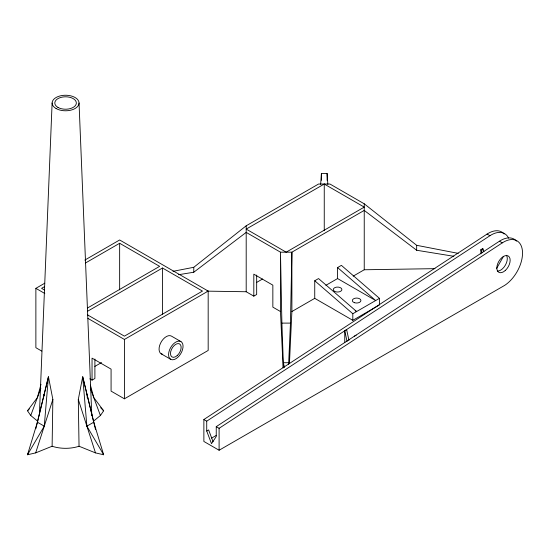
<?xml version="1.0" encoding="UTF-8"?>
<svg xmlns="http://www.w3.org/2000/svg" width="550" height="550" viewBox="0 0 550 550"><rect width="100%" height="100%" fill="white"/><g stroke="black" fill="none" stroke-linecap="round" stroke-linejoin="round"><path stroke-width="0.82" d="M28.428 453.413L27.5 454.761L44.268 426.161L48.441 376.75L37.386 422.187L27.5 454.761L35.674 452.884L52.112 446.236L52.855 399.438L48.441 376.75L35.826 428.739M288.626 364.293L290.462 323.111L291.892 252.175L364.237 210.409L416.659 250.257L453.86 256.3M43.959 396.048L44.028 394.336M39.387 414.789L52.112 103.015M289.438 363.543L291.892 311.534L291.892 252.175L280.466 252.175L246.194 232.389L193.772 272.236L178.558 274.711M320.657 184.387L321.399 173.511L327.113 173.511L327.855 184.387M103.654 454.761L86.886 426.161L82.713 376.75L93.768 422.187L103.654 454.761L95.48 452.884L79.042 446.236L78.299 399.438L82.713 376.75L95.528 429.564M40.996 384.319L37.386 397.581L27.5 410.795L30.745 415.511L37.785 421.314M35.674 452.884L52.855 399.438M30.745 415.511L40.851 388.224M496.451 268.73L503.498 256.314M93.369 421.314L100.409 415.511L103.654 410.795L93.768 397.581L90.386 385.144M27.5 410.795L29.294 408.953M172.975 271.329L193.772 267.293L246.194 225.796L318.546 184.03L329.966 184.03L364.237 203.809L416.659 245.307L458.26 253.378M508.578 238.109A26.922 15.544 -60 0 0 489.94 235.716L206.724 421.169L206.724 431.035L211.489 443.658L216.246 436.535L216.246 426.663L499.455 241.209L502.315 242.859A26.922 15.544 -60 0 1 522.5 251.776A26.922 15.544 -60 0 1 504.68 285.374L219.099 450.251L203.871 441.457L203.871 419.519L487.08 234.066A26.922 15.544 -60 0 1 504.13 234.011M219.099 450.251L219.099 428.312L502.315 242.859M41.786 351.113L35.874 347.696L35.874 288.337L44.77 283.202M84.803 260.095L119.646 239.979L208.175 291.087L208.175 350.446L124.41 398.812L111.079 391.119L111.079 369.132L92.042 358.139L92.042 380.126L89.822 378.847M44.564 286.626L41.587 288.337L44.55 290.049M85.449 263.017L119.646 243.272L159.631 266.358L87.519 307.993M87.402 311.355L162.484 268.008L202.469 291.087L124.41 336.153L87.388 314.786M324.252 184.03L246.194 229.096L286.179 252.175L364.237 207.109L324.252 184.03L324.252 230.663M87.952 318.409L124.41 339.453L208.175 291.087M94.834 366.424L101.523 362.56M256.603 282.446L262.549 279.008M92.042 380.126L94.896 378.476L94.896 359.026M206.986 291.136L246.194 291.748L253.811 296.147L256.664 294.498L256.664 275.048M337.583 267.568L375.657 300.541L337.583 278.561L337.583 267.568L341.392 265.368L379.466 298.347L379.466 304.941L352.811 320.327L314.738 298.347L314.738 280.754L318.546 278.561L356.62 311.534L355.156 310.688M325.868 285.326L337.583 278.561M86.886 426.161L93.768 422.187M291.892 311.534L314.738 298.347M353.183 276.148L364.237 269.768L434.988 268.654M352.811 320.327L352.811 313.734L379.466 298.347M480.886 253.88L480.886 249.652L482.79 248.552L483.911 251.783M344.754 342.616L344.754 330.784L346.658 329.684L348.954 340.368M354.276 336.277L356.18 335.177M206.724 431.035L208.629 429.942L213.091 441.767M211.606 438.096L216.067 435.518M283.119 367.806L280.466 311.534L280.466 252.175L281.896 323.111L290.462 323.111M289.032 362.725L283.319 362.725L281.896 323.111M487.08 234.066L489.94 235.716M280.466 311.534L272.848 307.141L272.848 285.154L253.811 274.161L253.811 296.147M180.929 341.584A10.23 5.906 -60 0 0 168.822 352.316A10.23 5.906 -60 0 0 177.684 357.431A10.23 5.906 -60 0 0 180.929 341.584L171.407 336.091A10.23 5.906 -60 0 0 160.552 343.179A10.23 5.906 -60 0 0 162.676 354.276M161.178 353.808L170.699 359.308M35.874 288.337L44.804 293.494M203.871 419.519L206.724 421.169M216.246 426.663L219.099 428.312M37.386 422.187L44.268 426.161M314.738 280.754L352.811 313.734M100.664 407.722L103.654 410.795M90.592 389.001L100.409 415.511M480.886 249.652L482.006 252.883M78.299 399.438L95.48 452.884M284.543 367.434L283.319 362.725L283.319 367.819M344.754 330.784L347.05 341.468M79.042 103.015L91.802 415.649M87.127 394.336L87.258 397.76M482.79 248.552L482.79 250.243M416.659 245.307L416.659 250.257M364.237 203.809L364.237 269.768M327.113 173.511L327.113 180.304M321.399 173.511L321.399 180.304M246.194 225.796L246.194 291.748M193.772 267.293L193.772 272.236M162.484 268.008L162.484 314.641M124.41 339.453L124.41 398.812M119.646 243.272L119.646 289.912M499.455 241.209A26.922 15.544 -60 0 1 516.505 241.154M506.413 255.289A9.426 5.438 -60 0 1 505.354 265.189A9.426 5.438 -60 0 1 497.31 271.054M79.042 446.236A26.922 15.544 0 0 1 52.112 446.236M505.223 270.552A9.426 5.438 -60 0 0 508.207 255.956A9.426 5.438 -60 0 0 497.062 265.843A9.426 5.438 -60 0 0 505.223 270.552M56.059 108.508A13.461 7.776 0 0 0 78.581 105.022A13.461 7.776 0 0 0 62.095 95.507A13.461 7.776 0 0 0 56.059 108.508M57.963 107.408A10.773 6.215 0 0 0 75.983 104.624A10.773 6.215 0 0 0 62.789 97.006A10.773 6.215 0 0 0 57.963 107.408M177.189 355.596A7.542 4.352 -60 0 0 179.582 343.915A7.542 4.352 -60 0 0 170.665 351.828A7.542 4.352 -60 0 0 177.189 355.596M354.468 302.699A4.311 2.489 0 0 0 360.931 300.541A4.311 2.489 0 0 0 354.468 298.389A4.311 2.489 0 0 0 354.468 302.699M334.538 291.308A4.311 2.489 0 0 0 341.743 290.194A4.311 2.489 0 0 0 336.469 287.148A4.311 2.489 0 0 0 334.538 291.308"/></g></svg>
